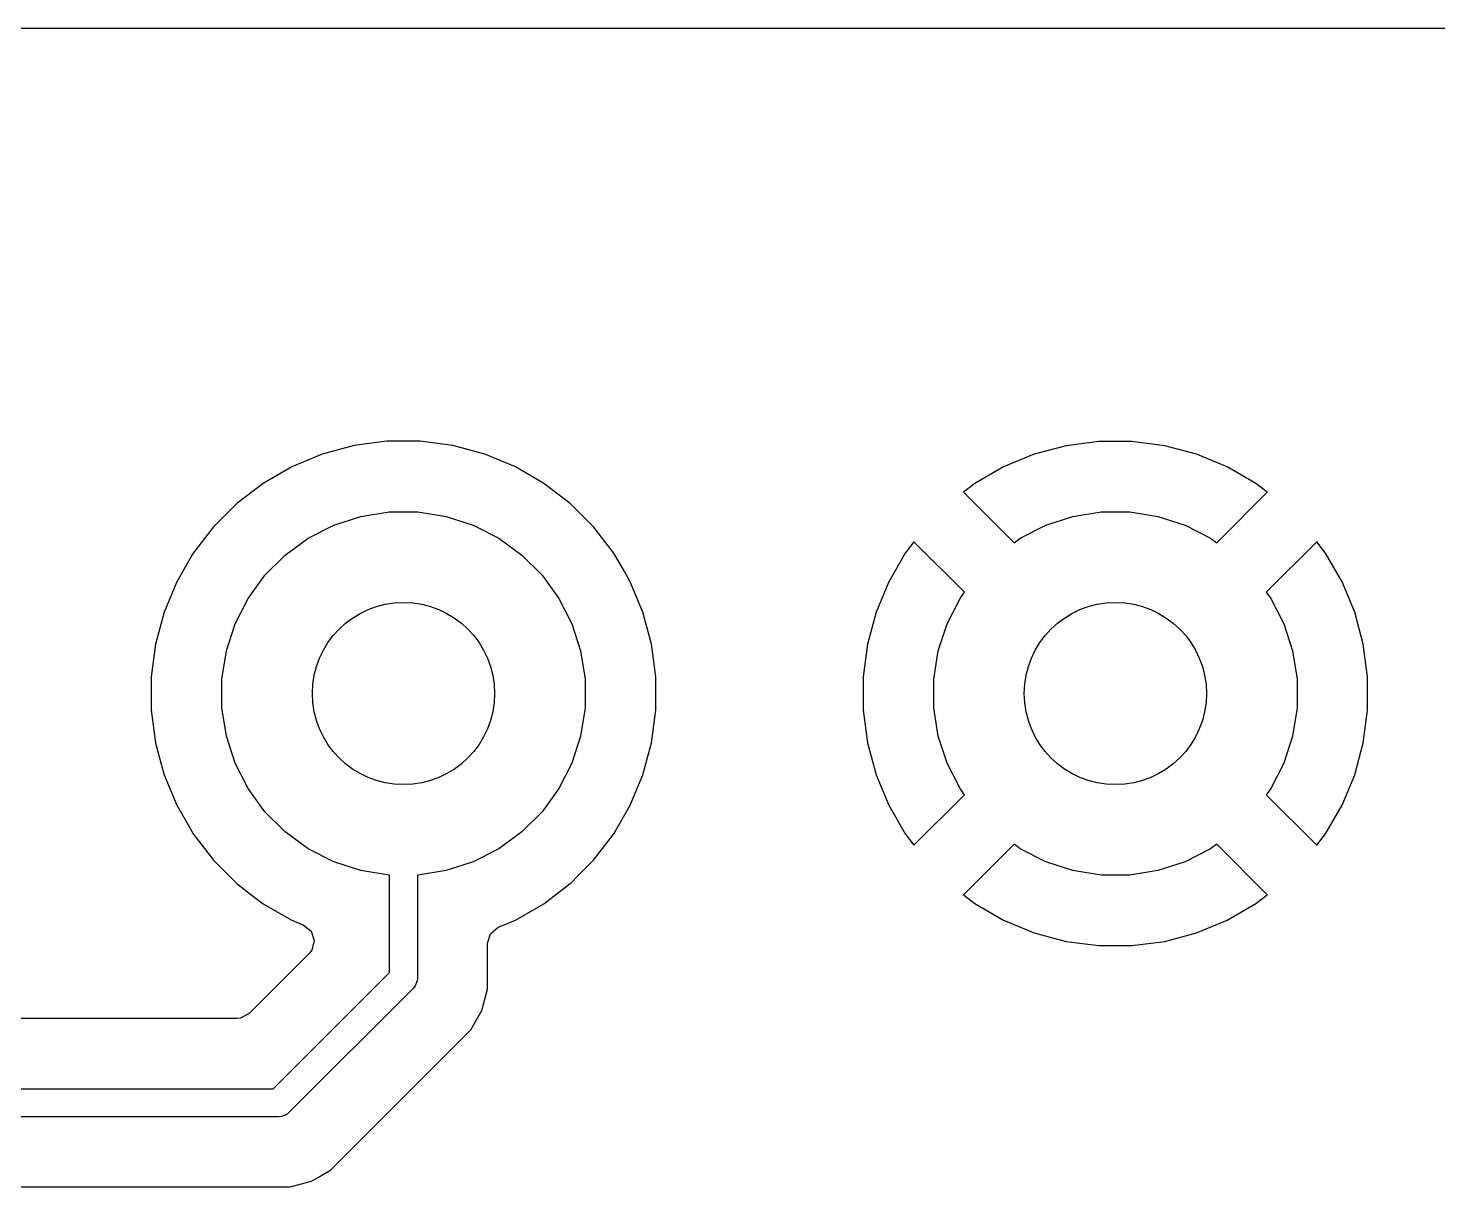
# Model space of a CAD drawing. Extents: x 78 to 227, y -124 to -75.
# Drawn here: x 134.99 to 145.05, y -83.15 to -74.88 of the extents above; entities that cross this region are included whole.
import ezdxf

# ---------------------------------------------------------------- set-up
doc = ezdxf.new("R2010")
doc.units = 0
doc.layers.add('BLACK', color=7, linetype='CONTINUOUS')

msp = doc.modelspace()

# ---------------------------------------------------------------- linework, layer by layer
at = {"layer": 'BLACK', "linetype": 'CONTINUOUS'}
for p, q in [((99.438, -74.8795), (227.0895, -74.8795)), ((137.549979, -77.828501), (137.315989, -77.859306)), ((137.549983, -77.8285), (137.549979, -77.828501)), ((137.549989, -77.8285), (137.549983, -77.8285)), ((137.786011, -77.8285), (137.549989, -77.8285)), ((137.786017, -77.8285), (137.786011, -77.8285)), ((137.78602, -77.828501), (137.786017, -77.8285)), ((138.02001, -77.859306), (137.78602, -77.828501)), ((142.630014, -77.829), (142.396085, -77.859799)), ((142.865985, -77.829), (142.630014, -77.829)), ((143.099914, -77.859799), (142.865985, -77.829)), ((137.088006, -77.920394), (136.869954, -78.010714)), ((137.315989, -77.859306), (137.088006, -77.920394)), ((138.247993, -77.920394), (138.02001, -77.859306)), ((138.466045, -78.010714), (138.247993, -77.920394)), ((142.168162, -77.92087), (141.95018, -78.01116)), ((142.396085, -77.859799), (142.168162, -77.92087)), ((143.327838, -77.92087), (143.099914, -77.859799)), ((143.545819, -78.01116), (143.327836, -77.92087)), ((143.327836, -77.92087), (143.327838, -77.92087)), ((136.869943, -78.010719), (136.665545, -78.12873)), ((136.869954, -78.010714), (136.869943, -78.010719)), ((138.466056, -78.010719), (138.466045, -78.010714)), ((138.588957, -78.081677), (138.466056, -78.010719)), ((141.950171, -78.011165), (141.745828, -78.129144)), ((141.95018, -78.01116), (141.950171, -78.011165)), ((143.545828, -78.011165), (143.545819, -78.01116)), ((143.750171, -78.129144), (143.545828, -78.011165)), ((136.665545, -78.12873), (136.478302, -78.272406)), ((138.67045, -78.128727), (138.588957, -78.081677)), ((138.670453, -78.128729), (138.67045, -78.128727)), ((138.670454, -78.12873), (138.670453, -78.128729)), ((138.857697, -78.272406), (138.670454, -78.12873)), ((141.745818, -78.12915), (141.664275, -78.19172)), ((141.745828, -78.129144), (141.745818, -78.12915)), ((143.750172, -78.129145), (143.750171, -78.129144)), ((143.831723, -78.191721), (143.750172, -78.129145)), ((141.664275, -78.19172), (141.664275, -78.191721)), ((141.664275, -78.191721), (142.024947, -78.552393)), ((143.471051, -78.552393), (143.831723, -78.191721)), ((136.478295, -78.272412), (136.311412, -78.439295)), ((136.478302, -78.272406), (136.478295, -78.272412)), ((137.364521, -78.364919), (137.566003, -78.333007)), ((137.566003, -78.333007), (137.769997, -78.333007)), ((137.769997, -78.333007), (137.971479, -78.364919)), ((138.857704, -78.272412), (138.857697, -78.272406)), ((139.024587, -78.439295), (138.857704, -78.272412)), ((142.444521, -78.364919), (142.646003, -78.333007)), ((142.646003, -78.333007), (142.849997, -78.333007)), ((142.849997, -78.333007), (143.051479, -78.364919)), ((136.311406, -78.439302), (136.16773, -78.626545)), ((136.311412, -78.439295), (136.311406, -78.439302)), ((136.988752, -78.520568), (137.170512, -78.427957)), ((137.170512, -78.427957), (137.364521, -78.364919)), ((137.971479, -78.364919), (138.165488, -78.427957)), ((138.165488, -78.427957), (138.347248, -78.520568)), ((139.024592, -78.439301), (139.024587, -78.439295)), ((139.168273, -78.62655), (139.024592, -78.439301)), ((142.068752, -78.520568), (142.250512, -78.427957)), ((142.250512, -78.427957), (142.444521, -78.364919)), ((143.051479, -78.364919), (143.245488, -78.427957)), ((143.245488, -78.427957), (143.427248, -78.520568)), ((136.823718, -78.640472), (136.988752, -78.520568)), ((138.347248, -78.520568), (138.512282, -78.640472)), ((141.31072, -78.545275), (141.24815, -78.626818)), ((141.310721, -78.545275), (141.31072, -78.545275)), ((141.671393, -78.905947), (141.310721, -78.545275)), ((142.024947, -78.552393), (142.068752, -78.520568)), ((143.427248, -78.520568), (143.471051, -78.552393)), ((144.185277, -78.545275), (143.824605, -78.905946)), ((144.247854, -78.626827), (144.185277, -78.545275)), ((136.160014, -78.639909), (136.049719, -78.830943)), ((136.167727, -78.62655), (136.160014, -78.639909)), ((136.16773, -78.626545), (136.167727, -78.626549)), ((136.167727, -78.626549), (136.167727, -78.62655)), ((136.679472, -78.784718), (136.823718, -78.640472)), ((138.512282, -78.640472), (138.656528, -78.784718)), ((139.244118, -78.757918), (139.168273, -78.62655)), ((141.248144, -78.626828), (141.130165, -78.831171)), ((141.24815, -78.626818), (141.248144, -78.626828)), ((144.247855, -78.626828), (144.247854, -78.626827)), ((144.365834, -78.831171), (144.247855, -78.626828)), ((139.28628, -78.830943), (139.244118, -78.757918)), ((136.049714, -78.830954), (135.959394, -79.049006)), ((136.049719, -78.830943), (136.049714, -78.830954)), ((136.559568, -78.949752), (136.679472, -78.784718)), ((138.656528, -78.784718), (138.776432, -78.949752)), ((139.286282, -78.830948), (139.28628, -78.830943)), ((139.286284, -78.830951), (139.286282, -78.830948)), ((139.376606, -79.049007), (139.286284, -78.830951)), ((141.13016, -78.83118), (141.03987, -79.049162)), ((141.130165, -78.831171), (141.13016, -78.83118)), ((144.365839, -78.83118), (144.365834, -78.831171)), ((144.456129, -79.049162), (144.365839, -78.83118)), ((136.466957, -79.131512), (136.559568, -78.949752)), ((138.776432, -78.949752), (138.869043, -79.131512)), ((141.546957, -79.131512), (141.639568, -78.949752)), ((141.639568, -78.949752), (141.671393, -78.905947)), ((143.824605, -78.905946), (143.856432, -78.949752)), ((143.856432, -78.949752), (143.949043, -79.131512)), ((135.959394, -79.049006), (135.898306, -79.276989)), ((139.437693, -79.276986), (139.376606, -79.049007)), ((141.03987, -79.049162), (140.978799, -79.277085)), ((144.5172, -79.277085), (144.456129, -79.049162)), ((136.403919, -79.325521), (136.466957, -79.131512)), ((138.869043, -79.131512), (138.932081, -79.325521)), ((141.483919, -79.325521), (141.546957, -79.131512)), ((143.949043, -79.131512), (144.012081, -79.325521)), ((135.898306, -79.276989), (135.867501, -79.510979)), ((136.372007, -79.527003), (136.403919, -79.325521)), ((138.932081, -79.325521), (138.963993, -79.527003)), ((139.4685, -79.510989), (139.437693, -79.276986)), ((140.978799, -79.277085), (140.948, -79.511014)), ((141.452007, -79.527003), (141.483919, -79.325521)), ((144.012081, -79.325521), (144.043993, -79.527003)), ((144.547999, -79.511014), (144.5172, -79.277085)), ((135.867501, -79.510979), (135.8675, -79.510995)), ((135.8675, -79.510995), (135.8675, -79.747004)), ((136.372007, -79.730997), (136.372007, -79.527003)), ((138.963993, -79.527003), (138.963993, -79.730997)), ((139.4685, -79.511014), (139.4685, -79.510989)), ((139.4685, -79.747011), (139.4685, -79.511014)), ((140.948, -79.511014), (140.948, -79.746985)), ((141.452007, -79.730997), (141.452007, -79.527003)), ((144.043993, -79.527003), (144.043993, -79.730997)), ((144.548, -79.511028), (144.547999, -79.511014)), ((144.548, -79.746971), (144.548, -79.511028)), ((135.8675, -79.747004), (135.867501, -79.74702)), ((135.867501, -79.74702), (135.898293, -79.980914)), ((136.403919, -79.932479), (136.372007, -79.730997)), ((138.963993, -79.730997), (138.932081, -79.932479)), ((139.437693, -79.981014), (139.4685, -79.747011)), ((140.948, -79.746985), (140.978799, -79.980914)), ((141.483919, -79.932479), (141.452007, -79.730997)), ((144.043993, -79.730997), (144.012081, -79.932479)), ((144.5172, -79.980914), (144.547999, -79.746985)), ((144.547999, -79.746985), (144.548, -79.746971)), ((136.466957, -80.126488), (136.403919, -79.932479)), ((138.932081, -79.932479), (138.869043, -80.126488)), ((141.546957, -80.126488), (141.483919, -79.932479)), ((144.012081, -79.932479), (143.949043, -80.126488)), ((135.898293, -79.980914), (135.898307, -79.981014)), ((135.898307, -79.981014), (135.93927, -80.133888)), ((139.376606, -80.208993), (139.437693, -79.981014)), ((140.978799, -79.980914), (141.03987, -80.208837)), ((144.456129, -80.208837), (144.5172, -79.980914)), ((135.93927, -80.133888), (135.959394, -80.208993)), ((136.559568, -80.308248), (136.466957, -80.126488)), ((138.869043, -80.126488), (138.776432, -80.308248)), ((141.639568, -80.308248), (141.546957, -80.126488)), ((143.949043, -80.126488), (143.856432, -80.308248)), ((135.959394, -80.208993), (136.049714, -80.427045)), ((139.286284, -80.427049), (139.376606, -80.208993)), ((141.03987, -80.208837), (141.13016, -80.426819)), ((144.365839, -80.426819), (144.456129, -80.208837)), ((136.679472, -80.473282), (136.559568, -80.308248)), ((138.776432, -80.308248), (138.656528, -80.473282)), ((141.310721, -80.712723), (141.671392, -80.352051)), ((141.671392, -80.352051), (141.639568, -80.308248)), ((143.856432, -80.308248), (143.824606, -80.352052)), ((143.824606, -80.352052), (144.185276, -80.712723)), ((136.049714, -80.427045), (136.049719, -80.427056)), ((136.049719, -80.427056), (136.120677, -80.549957)), ((139.168273, -80.63145), (139.286284, -80.427049)), ((141.13016, -80.426819), (141.130165, -80.426828)), ((141.130165, -80.426828), (141.248144, -80.631171)), ((144.24785, -80.631181), (144.365834, -80.426828)), ((144.365834, -80.426828), (144.365839, -80.426819)), ((136.120677, -80.549957), (136.167727, -80.63145)), ((136.823718, -80.617528), (136.679472, -80.473282)), ((138.656528, -80.473282), (138.512282, -80.617528)), ((136.167727, -80.63145), (136.167729, -80.631453)), ((136.167729, -80.631453), (136.16773, -80.631454)), ((136.16773, -80.631454), (136.311406, -80.818697)), ((136.988752, -80.737432), (136.823718, -80.617528)), ((138.512282, -80.617528), (138.347248, -80.737432)), ((139.024592, -80.818699), (139.168273, -80.63145)), ((141.248144, -80.631171), (141.248145, -80.631172)), ((141.248145, -80.631172), (141.310721, -80.712723)), ((144.185279, -80.712723), (144.24785, -80.631181)), ((137.170512, -80.830043), (136.988752, -80.737432)), ((138.347248, -80.737432), (138.165488, -80.830043)), ((142.024946, -80.705605), (141.664275, -81.066277)), ((142.068752, -80.737432), (142.024946, -80.705605)), ((142.250512, -80.830043), (142.068752, -80.737432)), ((143.427248, -80.737432), (143.245488, -80.830043)), ((143.471052, -80.705606), (143.427248, -80.737432)), ((143.831723, -81.066276), (143.471052, -80.705606)), ((144.185276, -80.712723), (144.185279, -80.712723)), ((136.311406, -80.818697), (136.311412, -80.818704)), ((136.311412, -80.818704), (136.478295, -80.985587)), ((137.364521, -80.893081), (137.170512, -80.830043)), ((138.165488, -80.830043), (137.971479, -80.893081)), ((138.912648, -80.930644), (139.024587, -80.818704)), ((139.024587, -80.818704), (139.024592, -80.818699)), ((142.444521, -80.893081), (142.250512, -80.830043)), ((143.245488, -80.830043), (143.051479, -80.893081)), ((137.566003, -80.924993), (137.364521, -80.893081)), ((137.568, -80.924993), (137.566003, -80.924993)), ((137.568, -81.619578), (137.568, -80.924993)), ((137.769997, -80.924993), (137.768, -80.924993)), ((137.768, -80.924993), (137.768, -81.661)), ((137.971479, -80.893081), (137.769997, -80.924993)), ((138.863972, -80.979319), (138.912648, -80.930644)), ((142.646003, -80.924993), (142.444521, -80.893081)), ((142.849997, -80.924993), (142.646003, -80.924993)), ((143.051479, -80.893081), (142.849997, -80.924993)), ((136.478295, -80.985587), (136.478302, -80.985593)), ((136.478302, -80.985593), (136.588306, -81.070001)), ((136.588306, -81.070001), (136.66555, -81.129273)), ((138.67045, -81.129273), (138.857699, -80.985592)), ((138.857699, -80.985592), (138.863972, -80.979319)), ((141.664275, -81.066277), (141.745827, -81.128854)), ((143.750181, -81.12885), (143.831723, -81.066279)), ((143.831723, -81.066279), (143.831723, -81.066276)), ((136.66555, -81.129273), (136.869951, -81.247284)), ((138.466049, -81.247284), (138.67045, -81.129273)), ((141.745827, -81.128854), (141.745828, -81.128855)), ((141.745828, -81.128855), (141.950171, -81.246834)), ((143.545828, -81.246834), (143.750181, -81.12885)), ((136.869951, -81.247284), (136.954847, -81.282449)), ((138.345048, -81.297404), (138.466037, -81.247289)), ((138.466037, -81.247288), (138.466049, -81.247284)), ((138.466037, -81.247289), (138.466037, -81.247288)), ((141.950171, -81.246834), (141.95018, -81.246839)), ((141.95018, -81.246839), (142.168163, -81.337129)), ((143.327837, -81.337129), (143.545819, -81.246839)), ((143.545819, -81.246839), (143.545828, -81.246834)), ((136.954847, -81.282449), (137.009249, -81.326288)), ((137.009249, -81.326288), (137.031314, -81.392582)), ((138.2685, -81.411965), (138.288185, -81.344926)), ((138.288185, -81.344926), (138.340989, -81.299171)), ((138.340989, -81.299171), (138.345048, -81.297404)), ((142.168163, -81.337129), (142.168161, -81.337129)), ((142.168161, -81.337129), (142.396085, -81.3982)), ((143.099914, -81.3982), (143.327837, -81.337129)), ((137.014035, -81.460281), (136.995074, -81.48469)), ((137.031314, -81.392582), (137.014035, -81.460281)), ((138.2685, -81.57433), (138.2685, -81.411965)), ((142.396085, -81.3982), (142.630014, -81.428999)), ((142.630014, -81.428999), (142.630029, -81.429)), ((142.630029, -81.429), (142.865971, -81.429)), ((142.865971, -81.429), (142.865985, -81.428999)), ((142.865985, -81.428999), (143.099914, -81.3982)), ((136.995074, -81.48469), (136.566584, -81.913181)), ((138.268501, -81.574348), (138.2685, -81.57433)), ((138.268501, -81.581943), (138.268501, -81.574348)), ((136.737578, -82.45), (137.568, -81.619578)), ((137.768, -81.661), (137.766079, -81.680509)), ((138.268501, -81.740057), (138.268501, -81.581943)), ((137.738711, -81.731711), (136.849711, -82.620711)), ((137.751147, -81.716557), (137.738711, -81.731711)), ((137.766079, -81.680509), (137.751147, -81.716557)), ((138.227577, -81.892785), (138.268501, -81.740057)), ((136.478903, -81.9495), (131.162097, -81.9495)), ((136.505261, -81.946666), (136.478903, -81.9495)), ((136.566584, -81.913181), (136.505261, -81.946666)), ((138.14852, -82.029716), (138.198639, -81.942904)), ((138.198639, -81.942904), (138.227577, -81.892785)), ((138.036716, -82.14152), (138.14852, -82.029716)), ((137.26973, -82.908504), (138.036713, -82.141521)), ((138.036713, -82.141521), (138.036716, -82.14152)), ((120.65, -82.45), (136.737578, -82.45)), ((136.779, -82.65), (120.691421, -82.65)), ((136.798509, -82.648079), (136.779, -82.65)), ((136.834557, -82.633147), (136.798509, -82.648079)), ((136.849711, -82.620711), (136.834557, -82.633147)), ((137.147716, -83.03052), (137.25952, -82.918716)), ((137.25952, -82.918714), (137.269728, -82.908507)), ((137.25952, -82.918716), (137.25952, -82.918714)), ((137.269728, -82.908507), (137.26973, -82.908504)), ((137.010785, -83.109577), (137.060904, -83.080639)), ((137.060904, -83.080639), (137.147716, -83.03052)), ((120.950097, -83.1505), (136.692331, -83.1505)), ((136.692331, -83.1505), (136.692347, -83.150501)), ((136.692347, -83.150501), (136.699943, -83.150501)), ((136.699943, -83.150501), (136.858054, -83.150501)), ((136.858054, -83.150501), (136.858057, -83.150501)), ((136.858057, -83.150501), (137.010785, -83.109577))]:
    msp.add_line(p, q, dxfattribs=at)
at = {"layer": 'BLACK'}
for centre in [(137.668, -79.629), (142.748, -79.629)]:
    msp.add_circle(centre, 0.65, dxfattribs=at)
at = {"layer": 'WHITE'}
for centre in [(137.668, -79.629), (142.748, -79.629)]:
    msp.add_circle(centre, 0.65, dxfattribs=at)

doc.saveas('drawing.dxf')
